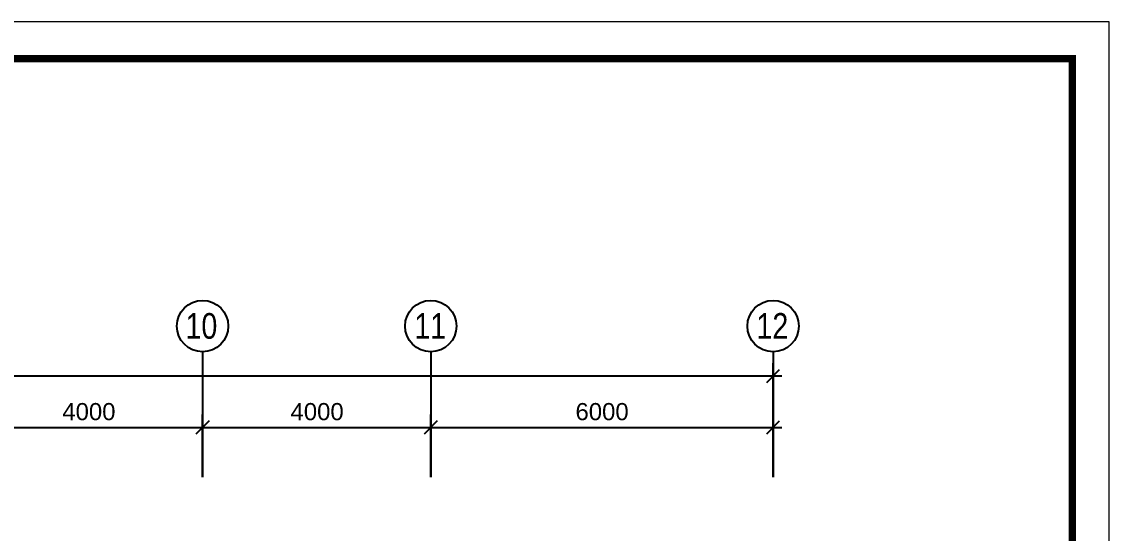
# Model space of a CAD drawing. Header units: millimetres. Extents: x 526420 to 928802, y 401925 to 509768.
# Drawn here: x 705941 to 725003, y 433629 to 442590 of the extents above; entities that cross this region are included whole.
import ezdxf

# ---------------------------------------------------------------- set-up
doc = ezdxf.new("R2010")
doc.units = ezdxf.units.MM
doc.header["$LTSCALE"] = 3000
doc.header["$MEASUREMENT"] = 0
doc.linetypes.add('CENTER', pattern=[2, 1.25, -0.25, 0.25, -0.25])
doc.layers.get('0').update_dxf_attribs({"linetype": 'CONTINUOUS'})
doc.layers.add('A', color=7, linetype='CONTINUOUS')
doc.styles.add('Arial', font='ARIAL.TTF')

msp = doc.modelspace()

# ---------------------------------------------------------------- linework, layer by layer
at = {"color": 0, "linetype": 'CENTER'}
for p, q in [((709111, 436809), (709111, 434609)), ((713111, 436809), (713111, 434609)), ((719111, 436809), (719111, 434609))]:
    msp.add_line(p, q, dxfattribs=at)
at = {"color": 0, "ltscale": 0.7}
for p, q in [((719111, 434609), (719111, 436609)), ((674961, 436384), (719261, 436384)), ((709111, 434609), (709111, 435709)), ((709111, 434609), (709111, 435709)), ((713111, 434609), (713111, 435709)), ((713111, 434609), (713111, 435709)), ((719111, 434609), (719111, 435709)), ((704961, 435484), (709261, 435484)), ((708961, 435484), (713261, 435484)), ((712961, 435484), (719261, 435484))]:
    msp.add_line(p, q, dxfattribs=at)
at = {"color": 0, "linetype": 'ByBlock'}
for p, q in [((718999, 436271), (719224, 436496)), ((708999, 435371), (709224, 435596)), ((709224, 435596), (708999, 435371)), ((712999, 435371), (713224, 435596)), ((713224, 435596), (712999, 435371)), ((718999, 435371), (719224, 435596))]:
    msp.add_line(p, q, dxfattribs=at)
at = {"color": 0, "ltscale": 5}
for centre in [(709111, 437259), (713111, 437259), (719111, 437259)]:
    msp.add_circle(centre, 450, dxfattribs=at)
at = {"layer": 'A', "linetype": 'ByBlock', "lineweight": 0}
for points in [[(725003, 442590), (669580, 442590), (669580, 403020), (725003, 403020)], [(670224, 403665), (724358, 403665), (724358, 441945), (670224, 441945)]]:
    msp.add_lwpolyline(points, close=True, dxfattribs=at)
at = {"layer": 'A', "linetype": 'ByBlock', "lineweight": 0, "const_width": 129}
msp.add_lwpolyline([(670224, 403665), (724358, 403665), (724358, 441945), (670224, 441945)], close=True, dxfattribs=at)

# ---------------------------------------------------------------- texts
at = {"color": 0, "style": 'Arial', "width": 0.8}
for s, p in [('10', (708810, 437036)), ('11', (712822, 437036)), ('12', (718818, 437036))]:
    msp.add_text(s, height=450, dxfattribs=at).set_placement(p)
at = {"color": 0, "style": 'Arial'}
for s, p in [('4000', (706652, 435610)), ('4000', (710652, 435610)), ('6000', (715647, 435610))]:
    msp.add_text(s, height=300, dxfattribs=at).set_placement(p)

doc.saveas('drawing.dxf')
